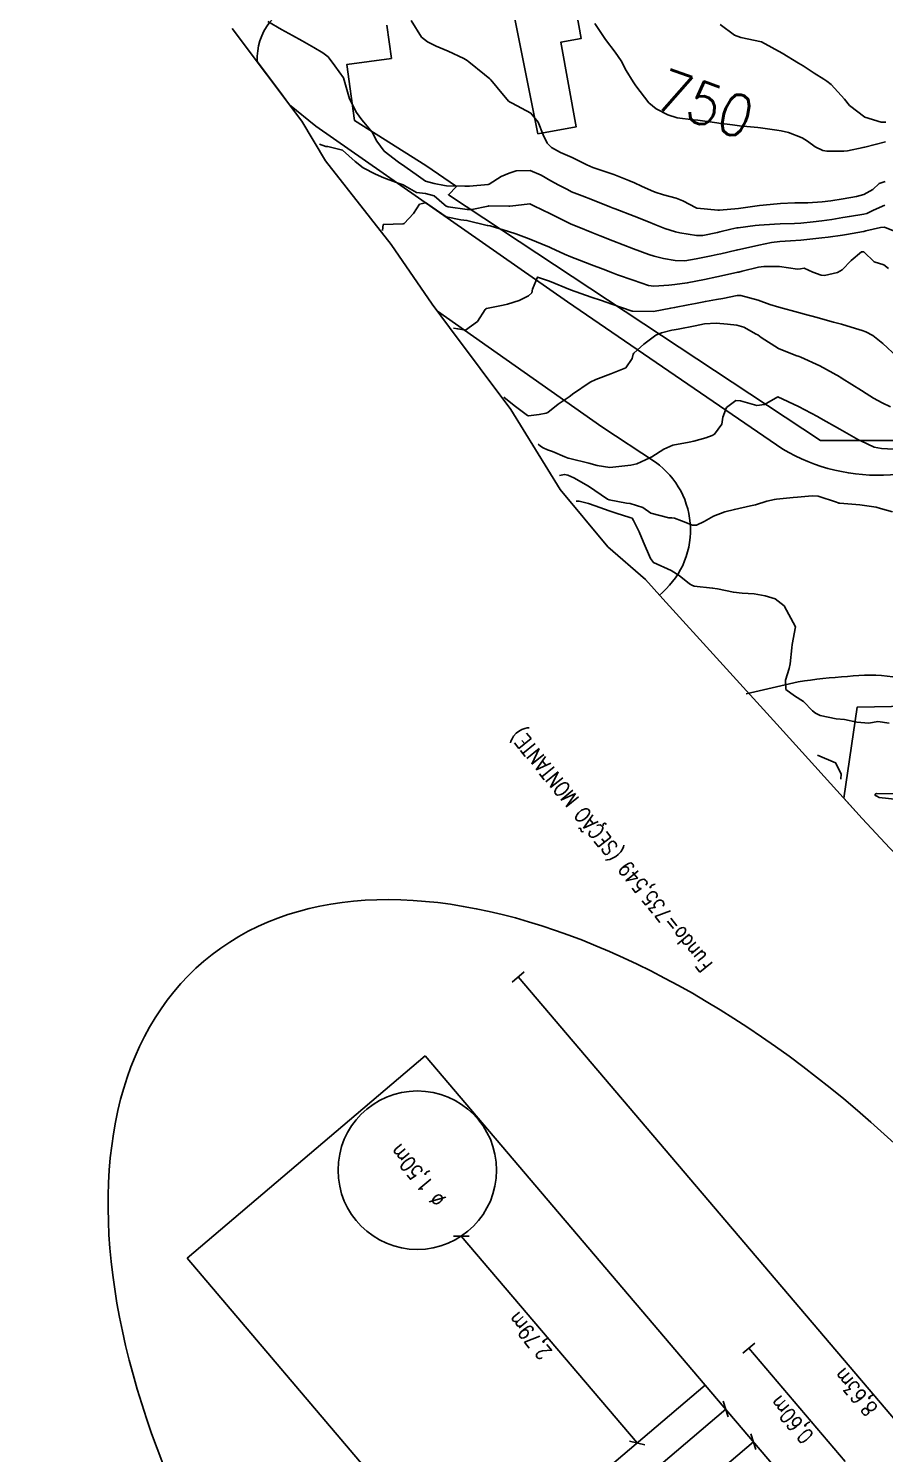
# Model space of a CAD drawing. Header units: metres. Extents: x 318500 to 325275, y 7408834 to 7428799.
# Drawn here: x 320404.8 to 320486.8, y 7409711.1 to 7409847.5 of the extents above; entities that cross this region are included whole.
import ezdxf
from ezdxf.enums import TextEntityAlignment as Align

# ---------------------------------------------------------------- set-up
doc = ezdxf.new("R2010")
doc.units = ezdxf.units.M
doc.header["$MEASUREMENT"] = 0
for name, color, linetype in [('Area', 45, 'Continuous'), ('Cotas', 45, 'Continuous'), ('Curvas de Nivel 1m', 11, 'Continuous'), ('Curvas de Nivel 5m', 15, 'Continuous'), ('DETALHES', 45, 'Continuous'), ('Edificações', 30, 'Continuous'), ('Vias Primárias', 230, 'Continuous')]:
    doc.layers.add(name, color=color, linetype=linetype)
doc.styles.add('ROMANS', font='romans', dxfattribs={"height": 0.2})
doc.styles.add('Style-STANDARD', font='STANDARD.shx')

msp = doc.modelspace()

# ---------------------------------------------------------------- linework, layer by layer
at = {"layer": 'Area'}
msp.add_lwpolyline([(320487.35, 7409769.04), (320484.68, 7409771.88), (320476.5, 7409780.91), (320465.6, 7409792.91), (320463.93, 7409794.78), (320460.33, 7409797.91), (320455.75, 7409803.39), (320451.04, 7409811.06), (320445.15, 7409818.92), (320443.5, 7409821.15), (320439.58, 7409826.85), (320433.3, 7409834.86), (320431.03, 7409838.66), (320424.36, 7409847.56)], dxfattribs=at)
at = {"layer": 'Curvas de Nivel 1m', "flags": 128}
for points, elevation in [([(320441.5, 7409848.31), (320442.49, 7409846.72), (320443.05, 7409846.26), (320443.89, 7409845.86), (320445.04, 7409845.39), (320446.54, 7409844.66), (320446.85, 7409844.47), (320447.03, 7409844.34), (320448.51, 7409843.14), (320449.01, 7409842.74), (320449.07, 7409842.69), (320449.13, 7409842.63), (320449.73, 7409841.89), (320450.82, 7409840.6), (320450.98, 7409840.49), (320451.17, 7409840.4), (320452.96, 7409839.43), (320453.65, 7409838.56), (320454.12, 7409837.37), (320454.52, 7409836.55), (320454.92, 7409836.14), (320455.78, 7409835.67), (320456.91, 7409835.2), (320458.33, 7409834.5), (320458.9, 7409834.24), (320459.27, 7409834.11), (320460.89, 7409833.55), (320462.34, 7409832.98), (320462.87, 7409832.76), (320463.56, 7409832.43), (320464.48, 7409832.03), (320464.86, 7409831.88), (320465.66, 7409831.6), (320466.86, 7409831.28), (320467.52, 7409831.05), (320468.78, 7409830.36), (320468.85, 7409830.34), (320468.88, 7409830.33), (320470.85, 7409830.16), (320471.01, 7409830.16), (320472.85, 7409830.31), (320474.85, 7409830.59), (320475.2, 7409830.62), (320476.86, 7409830.77), (320478.24, 7409830.85), (320478.86, 7409830.84), (320479.48, 7409830.84), (320480.86, 7409830.93), (320481.7, 7409831.03), (320482.86, 7409831.22), (320484.15, 7409831.44), (320484.86, 7409831.64), (320485.71, 7409832.14), (320486.32, 7409832.69), (320486.88, 7409832.9)], 751), ([(320427.77, 7409848.22), (320429.07, 7409847.46), (320430.11, 7409846.88), (320431.05, 7409846.37), (320432.17, 7409845.73), (320433.04, 7409845.22), (320433.53, 7409844.83), (320434.18, 7409843.98), (320435.01, 7409842.81), (320435.59, 7409840.8), (320436.27, 7409839.49), (320436.77, 7409838.79), (320436.95, 7409838.59), (320437.77, 7409837.61), (320438.19, 7409836.77), (320438.92, 7409835.81), (320440.28, 7409834.74), (320440.89, 7409834.32), (320442.2, 7409833.39), (320442.87, 7409832.93), (320443.69, 7409832.7), (320444.69, 7409832.5), (320444.87, 7409832.48), (320446.64, 7409832.43), (320446.87, 7409832.43), (320447.07, 7409832.45), (320448.87, 7409832.61), (320448.95, 7409832.63), (320450.11, 7409833.38), (320450.89, 7409833.7), (320451.56, 7409833.92), (320452.89, 7409833.95), (320453.94, 7409833.51), (320454.88, 7409832.94), (320455.62, 7409832.54), (320456.45, 7409832.11), (320456.86, 7409831.91), (320457.86, 7409831.51), (320458.86, 7409831.12), (320460.52, 7409830.47), (320460.85, 7409830.35), (320461.04, 7409830.27), (320462.84, 7409829.57), (320464.23, 7409829.02), (320464.83, 7409828.78), (320465.79, 7409828.4), (320466.82, 7409828.06), (320467.23, 7409827.96), (320468.81, 7409827.71), (320469.43, 7409827.73), (320470.82, 7409828.01), (320471.07, 7409828.07), (320472.12, 7409828.32), (320472.69, 7409828.44), (320472.82, 7409828.46), (320474.43, 7409828.68), (320474.83, 7409828.72), (320476.28, 7409828.81), (320476.83, 7409828.83), (320478.2, 7409828.87), (320478.83, 7409828.91), (320480, 7409829.04), (320480.83, 7409829.13), (320481.77, 7409829.25), (320482.84, 7409829.44), (320483.46, 7409829.55), (320484.84, 7409829.75), (320485.15, 7409829.84), (320485.76, 7409830.14), (320486.85, 7409830.61)], 752), ([(320471.08, 7409847.92), (320472.47, 7409846.92), (320473.07, 7409846.68), (320475.06, 7409846.28), (320477.04, 7409845.19), (320478.6, 7409844.23), (320479.03, 7409843.96), (320480.08, 7409843.28), (320481.01, 7409842.68), (320481.31, 7409842.49), (320481.71, 7409842.19), (320482.99, 7409840.77), (320483.49, 7409840.16), (320484.96, 7409839.04), (320486.5, 7409838.58), (320486.96, 7409838.57)], 749), ([(320432.71, 7409836.46), (320433.32, 7409836.24), (320433.51, 7409836.24), (320434.92, 7409835.89), (320436.13, 7409834.8), (320436.89, 7409834.2), (320438.06, 7409833.6), (320438.88, 7409833.24), (320440.23, 7409832.74), (320440.71, 7409832.58), (320440.87, 7409832.48), (320441.99, 7409831.85), (320442.86, 7409831.74), (320443.7, 7409831.53), (320444.65, 7409830.68), (320444.85, 7409830.53), (320445.05, 7409830.47), (320446.84, 7409830.22), (320447.29, 7409830.2), (320448.85, 7409830.53), (320448.93, 7409830.55), (320450.85, 7409830.52), (320450.93, 7409830.52), (320451.51, 7409830.59), (320452.85, 7409830.74), (320452.98, 7409830.7), (320453.25, 7409830.57), (320454.84, 7409829.79), (320456.29, 7409829.07), (320456.82, 7409828.81), (320457.54, 7409828.51), (320458.81, 7409828), (320459.6, 7409827.69), (320460.8, 7409827.22), (320462.79, 7409826.44), (320464.26, 7409825.89), (320464.78, 7409825.73), (320465.66, 7409825.52), (320466.78, 7409825.31), (320467.7, 7409825.3), (320468.78, 7409825.47), (320470.21, 7409825.76), (320470.79, 7409825.89), (320471.15, 7409825.97), (320472.63, 7409826.31), (320472.76, 7409826.34), (320472.79, 7409826.35), (320474.38, 7409826.71), (320474.8, 7409826.8), (320476.02, 7409827.04), (320476.8, 7409827.14), (320477.84, 7409827.21), (320478.81, 7409827.27), (320479.67, 7409827.36), (320480.81, 7409827.5), (320481.43, 7409827.57), (320482.81, 7409827.75), (320483.18, 7409827.8), (320484.82, 7409828.1), (320484.86, 7409828.11), (320485.03, 7409828.15), (320486.46, 7409828.49), (320486.83, 7409828.51), (320487.85, 7409828.1)], 753), ([(320438.74, 7409828.19), (320438.82, 7409828.76), (320440.71, 7409828.84), (320440.82, 7409828.87), (320441.72, 7409829.84), (320442.3, 7409830.72), (320442.85, 7409830.84), (320442.96, 7409830.82), (320443.1, 7409830.71), (320444.83, 7409829.5), (320446.26, 7409829.23), (320446.83, 7409829.17), (320448.76, 7409828.69), (320448.82, 7409828.68), (320449.07, 7409828.63), (320450.81, 7409828.11), (320451.53, 7409827.87), (320452.8, 7409827.4), (320454.74, 7409826.6), (320454.79, 7409826.58), (320454.86, 7409826.55), (320456.19, 7409825.94), (320456.78, 7409825.69), (320457.62, 7409825.35), (320458.77, 7409824.9), (320459.87, 7409824.48), (320460.77, 7409824.14), (320461.26, 7409823.96), (320462.75, 7409823.44), (320464.23, 7409822.94), (320464.75, 7409822.86), (320466.18, 7409822.97), (320466.75, 7409823.02), (320467.94, 7409823.18), (320468.75, 7409823.34), (320469.6, 7409823.51), (320470.76, 7409823.75), (320471.23, 7409823.86), (320472.77, 7409824.21), (320472.86, 7409824.22), (320473.19, 7409824.3), (320474.77, 7409824.68), (320475.26, 7409824.76), (320476.77, 7409824.74), (320478.5, 7409824.51), (320478.77, 7409824.52), (320479.13, 7409824.58), (320479.96, 7409824.21), (320480.77, 7409823.92), (320481.08, 7409823.88), (320482.33, 7409824.18), (320482.77, 7409824.43), (320483.63, 7409825.31), (320484.64, 7409826.15), (320484.77, 7409826.17), (320484.79, 7409826.17), (320484.85, 7409826.15), (320485.85, 7409825.21), (320486.78, 7409824.91), (320487.22, 7409824.56)], 754), ([(320450.38, 7409812.24), (320451.37, 7409811.42), (320452.63, 7409810.48), (320452.72, 7409810.43), (320453.75, 7409810.56), (320454.43, 7409810.7), (320454.58, 7409810.78), (320455.56, 7409811.57), (320456.61, 7409812.27), (320456.75, 7409812.37), (320456.94, 7409812.52), (320458.62, 7409813.67), (320459.17, 7409813.94), (320460.63, 7409814.47), (320462.05, 7409815.04), (320462.65, 7409815.94), (320462.75, 7409816.34), (320462.82, 7409816.44), (320463.79, 7409817.31), (320464.68, 7409817.99), (320464.93, 7409818.17), (320465.47, 7409818.4), (320466.45, 7409818.64), (320466.69, 7409818.69), (320467.07, 7409818.76), (320468.7, 7409819.07), (320469.6, 7409819.25), (320470.7, 7409819.32), (320471.79, 7409819.22), (320472.7, 7409819.13), (320473.34, 7409818.95), (320474.54, 7409818.28), (320474.69, 7409818.19), (320475, 7409817.96), (320476.67, 7409816.9), (320478.34, 7409816.23), (320478.66, 7409816.13), (320478.82, 7409816.07), (320480.65, 7409815.25), (320482.54, 7409814.17), (320482.59, 7409814.13), (320482.63, 7409814.11), (320482.78, 7409814.02), (320484.62, 7409812.87), (320485.06, 7409812.59), (320485.79, 7409812.13), (320486.6, 7409811.68), (320487.4, 7409811.31)], 756), ([(320453.67, 7409807.72), (320453.88, 7409807.55), (320454.13, 7409807.37), (320454.54, 7409807.18), (320455.03, 7409807.04), (320456.21, 7409806.52), (320456.53, 7409806.39), (320456.7, 7409806.35), (320458.52, 7409805.92), (320459.32, 7409805.68), (320460.52, 7409805.49), (320461.39, 7409805.58), (320462.52, 7409805.73), (320463.11, 7409805.84), (320464.36, 7409806.41), (320464.53, 7409806.51), (320465.69, 7409807.25), (320466.54, 7409807.64), (320468.11, 7409807.93), (320468.55, 7409808.03), (320469.7, 7409808.34), (320470.33, 7409808.56), (320470.56, 7409808.69), (320471.24, 7409809.65), (320471.35, 7409810.32), (320471.69, 7409811.23), (320472.6, 7409811.91), (320473.02, 7409811.89), (320474.6, 7409811.45), (320475.33, 7409811.54), (320476.61, 7409812.25), (320478.6, 7409811.34), (320480.4, 7409810.39), (320480.58, 7409810.28), (320480.73, 7409810.2), (320482.56, 7409809.16), (320484.35, 7409808.15), (320484.55, 7409808.04), (320485.85, 7409807.43), (320486.54, 7409807.32), (320487.69, 7409807.25)], 757), ([(320455.7, 7409804.73), (320456.19, 7409804.84), (320456.5, 7409804.77), (320457.08, 7409804.51), (320458.49, 7409803.71), (320460.31, 7409802.47), (320460.47, 7409802.41), (320462.11, 7409802.09), (320462.47, 7409802.04), (320463.69, 7409801.65), (320464.46, 7409801.13), (320466.18, 7409800.66), (320466.45, 7409800.67), (320466.71, 7409800.64), (320467.37, 7409800.38), (320468.44, 7409799.98), (320468.82, 7409799.98), (320469.54, 7409800.34), (320470.45, 7409800.82), (320471.54, 7409801.24), (320472.46, 7409801.48), (320473.99, 7409801.81), (320474.47, 7409801.93), (320475.57, 7409802.26), (320476.28, 7409802.44), (320476.47, 7409802.46), (320478.09, 7409802.62), (320478.48, 7409802.67), (320479.9, 7409802.79), (320480.48, 7409802.74), (320482.23, 7409802.17), (320482.4, 7409802.1), (320482.47, 7409802.08), (320482.56, 7409802.08), (320484.47, 7409801.92), (320486.03, 7409801.69), (320486.46, 7409801.58), (320487.61, 7409801.25)], 758), ([(320457.29, 7409802.28), (320457.58, 7409802.28), (320458.47, 7409802.04), (320459.13, 7409801.82), (320460.46, 7409801.34), (320461.12, 7409801.12), (320462.45, 7409800.72), (320462.65, 7409800.63), (320462.8, 7409800.43), (320463.34, 7409799.33), (320463.72, 7409798.42), (320464.4, 7409796.79), (320464.7, 7409796.41), (320466.38, 7409795.63), (320467.16, 7409795.16), (320468.16, 7409794.36), (320468.37, 7409794.21), (320468.59, 7409794.13), (320470.36, 7409793.94), (320470.82, 7409793.86), (320472.36, 7409793.55), (320473.18, 7409793.47), (320474.36, 7409793.39), (320475.41, 7409793.2), (320476.35, 7409792.93), (320477.21, 7409792.24), (320478.31, 7409790.23), (320477.97, 7409788.55), (320477.95, 7409788.23), (320477.8, 7409786.7), (320477.71, 7409786.24), (320477.35, 7409785.14), (320477.38, 7409784.24), (320478.22, 7409783.61), (320479.08, 7409783.08), (320479.93, 7409782.2), (320480.21, 7409781.98), (320480.67, 7409781.73), (320482.2, 7409781.41), (320482.99, 7409781.37), (320484.19, 7409781.11), (320485.32, 7409781.01), (320486.2, 7409781.17), (320487.29, 7409781.01)], 759), ([(320487.95, 7409774.25), (320486.1, 7409774.26), (320485.99, 7409774.23), (320485.91, 7409774.12), (320486.1, 7409774), (320486.31, 7409773.9), (320488.09, 7409773.7)], 759)]:
    msp.add_lwpolyline(points, dxfattribs=dict(at, elevation=elevation))
at = {"layer": 'Curvas de Nivel 5m', "flags": 128}
for points, elevation in [([(320459.08, 7409848.03), (320460.1, 7409846.48), (320461.04, 7409845.27), (320461.59, 7409844.46), (320462.1, 7409843.53), (320462.75, 7409842.44), (320463, 7409842.06), (320464.27, 7409840.42), (320464.97, 7409839.85), (320466.09, 7409839.27), (320466.96, 7409838.99), (320468.52, 7409838.8), (320468.96, 7409838.76), (320470.77, 7409838.52), (320470.95, 7409838.49), (320472.27, 7409838.32), (320472.95, 7409838.23), (320474.71, 7409838.05), (320474.95, 7409838.02), (320476.5, 7409837.81), (320476.94, 7409837.74), (320477.62, 7409837.57), (320478.94, 7409837.07), (320479.46, 7409836.75), (320480.18, 7409836.21), (320480.92, 7409835.87), (320481.31, 7409835.81), (320482.92, 7409835.8), (320483.27, 7409835.82), (320484.77, 7409836.15), (320484.91, 7409836.17), (320484.93, 7409836.17), (320484.96, 7409836.18), (320486.94, 7409836.69)], 750), ([(320445.55, 7409818.85), (320445.95, 7409818.77), (320446.69, 7409818.65), (320447.85, 7409819.49), (320448.58, 7409820.63), (320448.64, 7409820.7), (320448.71, 7409820.72), (320450.29, 7409821.04), (320450.72, 7409821.14), (320451.82, 7409821.48), (320452.73, 7409821.94), (320453.06, 7409822.24), (320453.12, 7409822.57), (320453.59, 7409823.73), (320454.75, 7409823.34), (320456.74, 7409822.52), (320458.73, 7409821.82), (320459.73, 7409821.48), (320460.72, 7409821.14), (320462.67, 7409820.48), (320462.71, 7409820.47), (320464.69, 7409820.44), (320464.71, 7409820.44), (320466.35, 7409820.76), (320466.72, 7409820.82), (320468.02, 7409821.07), (320468.72, 7409821.21), (320469.67, 7409821.4), (320470.73, 7409821.58), (320471.35, 7409821.7), (320472.73, 7409821.96), (320473.08, 7409821.96), (320474.73, 7409821.51), (320475.86, 7409821.12), (320476.72, 7409820.85), (320478.6, 7409820.34), (320478.71, 7409820.32), (320479.04, 7409820.23), (320480.37, 7409819.87), (320480.71, 7409819.78), (320481.95, 7409819.43), (320482.7, 7409819.21), (320484.04, 7409818.81), (320484.69, 7409818.62), (320485.04, 7409818.49), (320485.71, 7409818.13), (320486.68, 7409817.37), (320488.05, 7409816.1)], 755), ([(320480.41, 7409777.93), (320482.14, 7409777.2), (320482.68, 7409776.16), (320482.66, 7409775.63)], 760)]:
    msp.add_lwpolyline(points, dxfattribs=dict(at, elevation=elevation))
at = {"layer": 'DETALHES'}
for p, q in [((320452.32, 7409757.19), (320451.17, 7409756.21)), ((320451.75, 7409756.7), (320518.33, 7409678.38)), ((320420.04, 7409729.75), (320442.84, 7409749.14)), ((320469.65, 7409717.6), (320442.84, 7409749.13)), ((320447.04, 7409731.86), (320445.54, 7409731.88)), ((320446.29, 7409731.87), (320463.13, 7409712.06)), ((320486.63, 7409651.43), (320420.04, 7409729.75)), ((320474.4, 7409721.63), (320473.26, 7409720.66)), ((320473.83, 7409721.15), (320483.05, 7409710.3)), ((320469.66, 7409717.61), (320455.64, 7409705.7)), ((320478.89, 7409706.76), (320469.66, 7409717.61)), ((320471.85, 7409714.55), (320471.38, 7409716.06)), ((320457.6, 7409703.39), (320471.62, 7409715.3)), ((320456.87, 7409697.39), (320474.27, 7409712.18)), ((320462.4, 7409712.24), (320463.86, 7409711.88)), ((320474.51, 7409711.43), (320474.04, 7409712.93))]:
    msp.add_line(p, q, dxfattribs=at)
msp.add_circle((320442.08, 7409738.19), 7.59, dxfattribs=at)
msp.add_ellipse((320467.51, 7409704.26), major_axis=(-45.87, 53.95), ratio=0.564028, dxfattribs=at)
at = {"layer": 'Edificações'}
for points in [[(320456.36, 7409854.45), (320457.78, 7409846.59), (320455.83, 7409846.24), (320457.3, 7409838.13), (320453.63, 7409837.47), (320451.14, 7409849.9)], [(320439.17, 7409847.85), (320439.6, 7409844.68), (320435.34, 7409844.1), (320436.07, 7409838.72), (320442.89, 7409834.42), (320445.83, 7409832.41), (320445.06, 7409831.63), (320480.7, 7409808.08), (320509.66, 7409808.08), (320520.69, 7409806.51), (320532, 7409803.11), (320533.23, 7409807.29), (320539.59, 7409804.81), (320537.73, 7409800.63), (320558.97, 7409788.7), (320565.12, 7409798.13), (320573.34, 7409808.53)]]:
    msp.add_lwpolyline(points, dxfattribs=at)
msp.add_lwpolyline([(320482.94, 7409773.81), (320484.2, 7409782.53), (320489.15, 7409782.63), (320492.99, 7409780.81), (320498.35, 7409776.06), (320503.91, 7409766.86), (320504.72, 7409762.72), (320503.61, 7409759.18), (320499.06, 7409759.99), (320501.59, 7409756.96), (320500.2, 7409755.81), (320494.72, 7409761.34), (320487.35, 7409769.04), (320484.68, 7409771.88)], close=True, dxfattribs=at)
at = {"layer": 'Vias Primárias'}
for points in [[(320431.23, 7409850.18, 0.370493), (320426.75, 7409844.38), (320428.87, 7409841.55), (320429.85, 7409840.24), (320432.37, 7409838.18), (320456.47, 7409821.37), (320477.08, 7409807.26, 0.152045), (320487.41, 7409804.8), (320500, 7409805.65), (320508.45, 7409805.43, -0.051777), (320520.77, 7409803.54, -0.02152), (320525.05, 7409802.25), (320527.78, 7409801.48, -0.048542), (320545.17, 7409794.11, 0.000784), (320558.85, 7409787.04, -0.08967), (320570.29, 7409778.89, 0.00408)], [(320444, 7409820.48), (320459.75, 7409809.39), (320464.89, 7409806, -0.498997), (320465.23, 7409793.25, 1.433541)], [(320500.04, 7409777.44), (320494.09, 7409782.93, 0.096147), (320487.64, 7409785.43, 0.074083), (320483.29, 7409785.47, 0.026342), (320478.57, 7409784.97), (320473.57, 7409783.81)]]:
    msp.add_lwpolyline(points, format="xyb", dxfattribs=at)

# ---------------------------------------------------------------- texts
at = {"layer": 'Cotas', "style": 'Style-STANDARD'}
msp.add_text('750', height=4, rotation=340.3186, dxfattribs=at).set_placement((320469.63, 7409840.32, 750), align=Align.MIDDLE_CENTER)
at = {"layer": 'DETALHES', "style": 'ROMANS', "width": 0.8}
for s, rotation, p in [('Fundo=735,549 (SEÇÃO MONTANTE)', 129, (320470.45, 7409757.95)), ('Ø 1,50m', 129.9754, (320444.92, 7409735.48)), ('2,79m', 129.9754, (320455.04, 7409720.82)), ('8,63m', 129.9754, (320486.25, 7409715.43)), ('0,60m', 129.9754, (320480.12, 7409712.8))]:
    msp.add_text(s, height=1.5, rotation=rotation, dxfattribs=at).set_placement(p)

doc.saveas('drawing.dxf')
